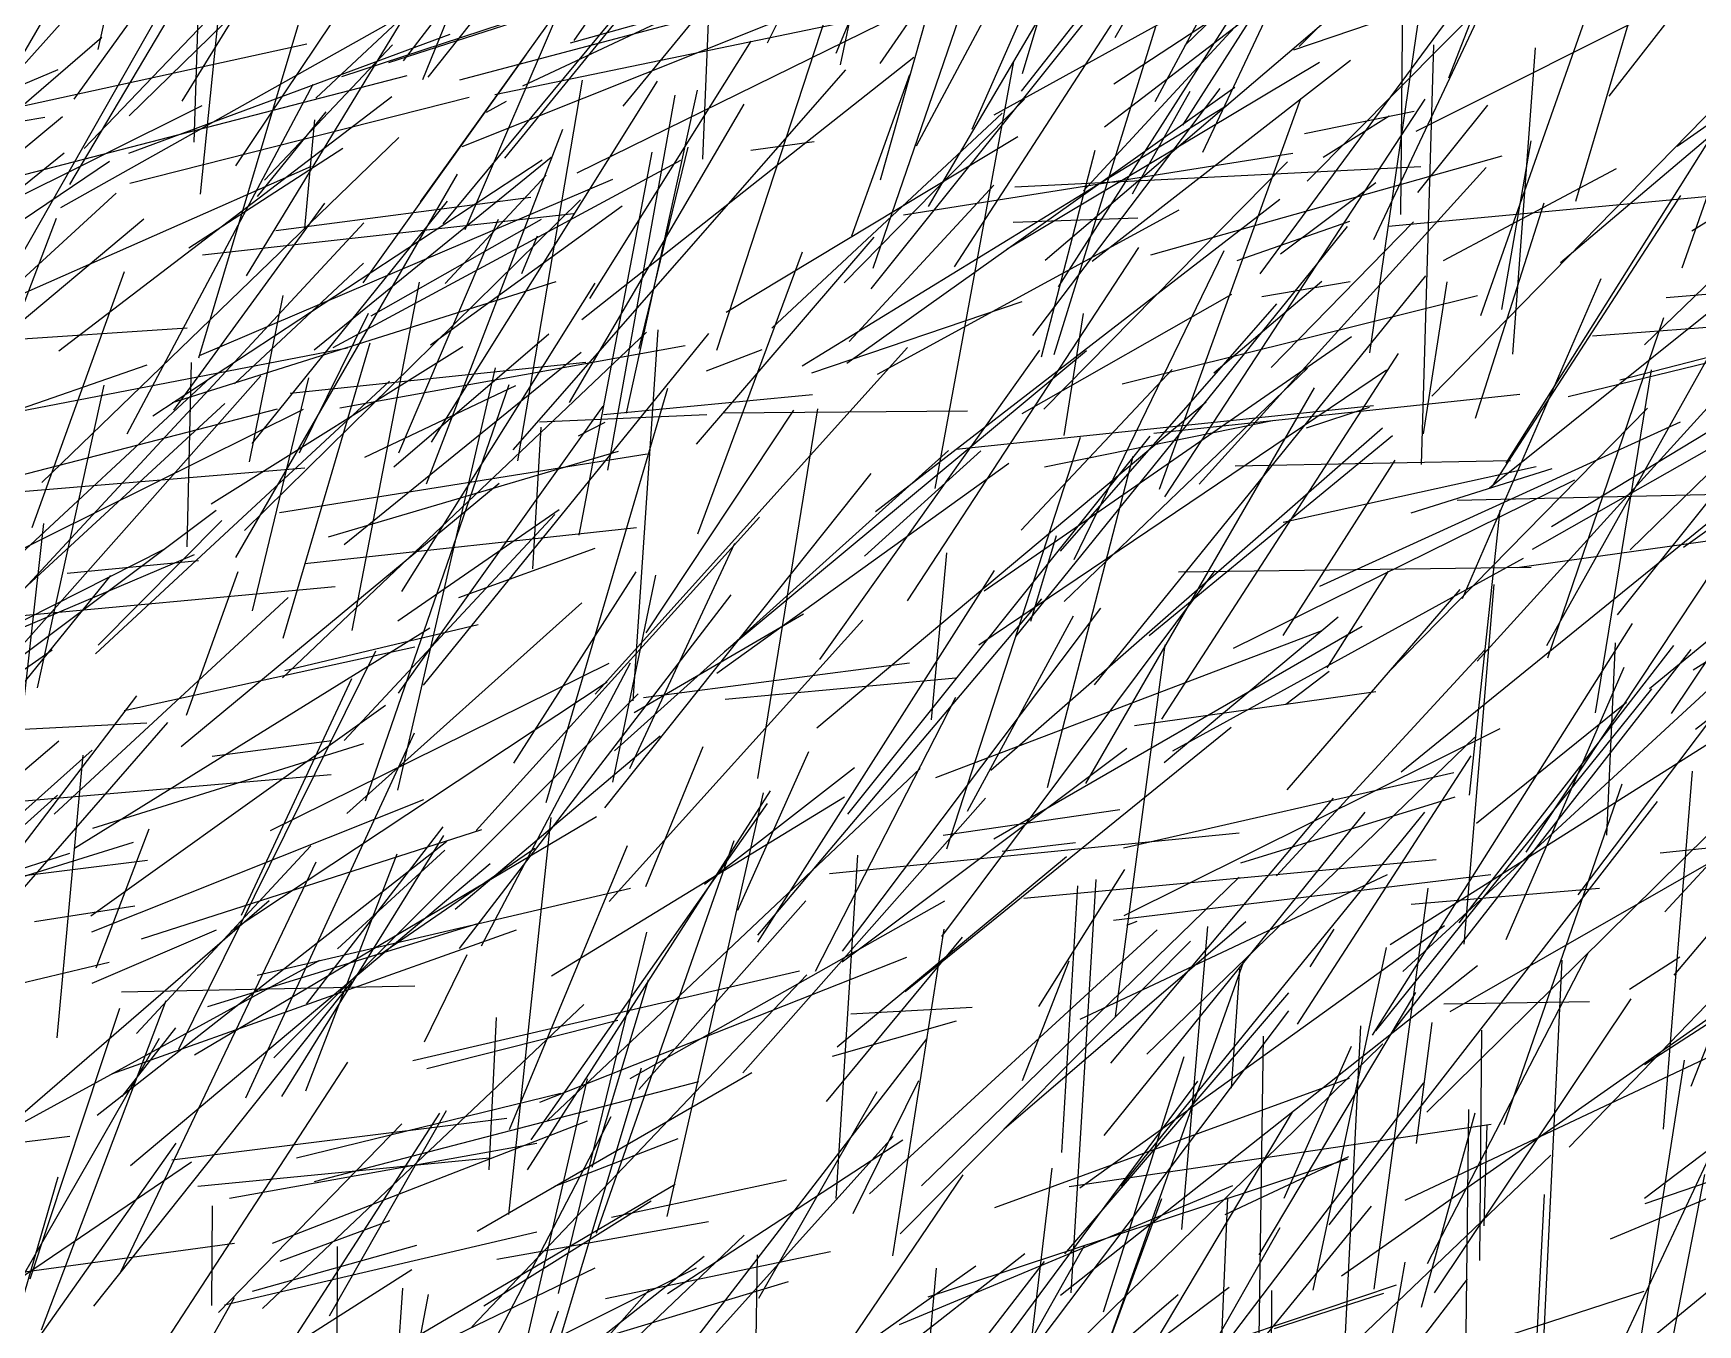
# Model space of a CAD drawing. Header units: metres. Extents: x 0 to 1019, y 0 to 619.
# Drawn here: x 592.2 to 669.5, y 119.4 to 179.4 of the extents above; entities that cross this region are included whole.
import ezdxf

# ---------------------------------------------------------------- set-up
doc = ezdxf.new("R2010")
doc.units = ezdxf.units.M

msp = doc.modelspace()

# ---------------------------------------------------------------- linework, layer by layer
at = {"color": 185}
for p, q in [((645.679, 178.836), (665.669, 198.266)), ((619.092, 144.62), (621.086, 154.241)), ((632.454, 103.686), (634.137, 122.044))]:
    msp.add_line(p, q, dxfattribs=at)
at = {"color": 210}
for p, q in [((650.985, 178.799), (668.936, 196.671)), ((579.192, 173.254), (592.695, 175.517)), ((638.126, 130.773), (640.299, 136.322))]:
    msp.add_line(p, q, dxfattribs=at)
at = {"color": 209}
for p, q in [((617.288, 179.066), (628.961, 195.875)), ((639.011, 164.384), (641.5, 173.972)), ((639.293, 144.381), (643.267, 159.773)), ((574.072, 135.008), (593.865, 141.327)), ((605.923, 119.828), (611.361, 129.377))]:
    msp.add_line(p, q, dxfattribs=at)
at = {"color": 198}
for p, q in [((642.44, 179.213), (651.989, 195.997)), ((603.176, 142.385), (618.923, 150.154))]:
    msp.add_line(p, q, dxfattribs=at)
at = {"color": 67}
for p, q in [((594.065, 176.349), (607.428, 194.964)), ((588.079, 175.253), (604.877, 178.918)), ((642.856, 138.428), (660.328, 147.116)), ((616.063, 128.904), (633.376, 145.265))]:
    msp.add_line(p, q, dxfattribs=at)
at = {"color": 64}
for p, q in [((596.613, 175.572), (615.367, 193.894)), ((632.601, 170.979), (650.686, 173.835)), ((601.576, 155.055), (611.879, 172.868)), ((667.03, 164.938), (674.525, 172.177)), ((661.834, 155.452), (672.666, 161.598)), ((629.025, 129.784), (635.348, 137.426))]:
    msp.add_line(p, q, dxfattribs=at)
at = {"color": 239}
for p, q in [((631.51, 178.007), (642.648, 194.115)), ((642.381, 177.067), (656.235, 186.182))]:
    msp.add_line(p, q, dxfattribs=at)
at = {"color": 192}
for p, q in [((595.169, 178.661), (598.441, 193.205)), ((612.23, 170.294), (619.578, 187.392)), ((604.398, 127.178), (616.675, 130.172))]:
    msp.add_line(p, q, dxfattribs=at)
at = {"color": 61}
for p, q in [((610.518, 177.368), (622.948, 193.073)), ((596.253, 134.887), (609.886, 135.159)), ((665.006, 116.459), (673.338, 134.237))]:
    msp.add_line(p, q, dxfattribs=at)
at = {"color": 120}
for p, q in [((626.279, 178.964), (633.426, 193.323)), ((599.285, 147.73), (601.686, 154.414)), ((654.47, 121.078), (656.981, 139.707))]:
    msp.add_line(p, q, dxfattribs=at)
at = {"color": 127}
for p, q in [((633.208, 174.185), (643.204, 192.858)), ((659.426, 166.296), (664.926, 181.92)), ((647.02, 163.629), (652.04, 167.897))]:
    msp.add_line(p, q, dxfattribs=at)
at = {"color": 143}
for p, q in [((629.673, 177.944), (632.72, 192.314)), ((611.983, 177.253), (631.767, 182.485)), ((581.397, 136.518), (595.761, 154.222))]:
    msp.add_line(p, q, dxfattribs=at)
at = {"color": 250}
for p, q in [((651.36, 172.543), (671.053, 192.385)), ((602.209, 159.5), (603.773, 167.232))]:
    msp.add_line(p, q, dxfattribs=at)
at = {"color": 140}
for p, q in [((633.763, 171.37), (645.44, 191.203)), ((623.278, 173.568), (623.863, 188.014))]:
    msp.add_line(p, q, dxfattribs=at)
at = {"color": 200}
msp.add_line((635.787, 174.96), (643.201, 191.781), dxfattribs=at)
at = {"color": 14}
for p, q in [((657.943, 177.343), (663.296, 191.065)), ((616.245, 135.635), (629.863, 143.937)), ((597.193, 137.345), (613.007, 142.42))]:
    msp.add_line(p, q, dxfattribs=at)
at = {"color": 166}
for p, q in [((593.852, 172.391), (604.306, 189.959)), ((638.518, 152.097), (639.712, 156.077)), ((594.833, 138.416), (608.521, 148.203))]:
    msp.add_line(p, q, dxfattribs=at)
at = {"color": 228}
for p, q in [((609.369, 178.127), (617.637, 188.952)), ((610.621, 164.935), (619.528, 171.388))]:
    msp.add_line(p, q, dxfattribs=at)
at = {"color": 224}
for p, q in [((614.079, 173.61), (626.683, 189.085)), ((605.293, 176.395), (616.958, 187.325)), ((639.889, 155.351), (649.949, 166.842)), ((608.878, 114.42), (609.34, 121.116))]:
    msp.add_line(p, q, dxfattribs=at)
at = {"color": 174}
msp.add_line((638.077, 176.719), (647.85, 189.12), dxfattribs=at)
at = {"color": 126}
for p, q in [((663.844, 171.607), (669.078, 189.287)), ((580.686, 135.816), (593.354, 146.537)), ((583.443, 116.108), (599.507, 126.984)), ((647.062, 111.295), (647.674, 125.32))]:
    msp.add_line(p, q, dxfattribs=at)
at = {"color": 158}
for p, q in [((594.53, 174.051), (608.291, 188.448)), ((601.569, 173.247), (611.692, 188.334))]:
    msp.add_line(p, q, dxfattribs=at)
at = {"color": 240}
for p, q in [((599.08, 176.251), (606.369, 188.105)), ((604.524, 159.92), (607.741, 166.412)), ((655.351, 133.059), (669.212, 150.785)), ((592.211, 138.154), (596.872, 138.884)), ((634.594, 114.982), (646.285, 130.743)), ((636.845, 124.869), (653.32, 130.879))]:
    msp.add_line(p, q, dxfattribs=at)
at = {"color": 201}
for p, q in [((599.927, 171.935), (601.632, 188.643)), ((657.702, 168.851), (665.729, 173.123)), ((641.478, 149.145), (656.879, 168.148)), ((649.246, 167.18), (653.353, 167.885)), ((615.368, 154.53), (615.769, 161.12))]:
    msp.add_line(p, q, dxfattribs=at)
at = {"color": 47}
for p, q in [((631.528, 172.601), (636.022, 188.435)), ((636.805, 141.998), (653.912, 151.865)), ((603.341, 131.819), (620.276, 148.734)), ((614.288, 128.496), (619.769, 141.686))]:
    msp.add_line(p, q, dxfattribs=at)
at = {"color": 48}
msp.add_line((649.174, 168.228), (663.789, 188.031), dxfattribs=at)
at = {"color": 1}
for p, q in [((631.097, 167.536), (647.047, 187.496)), ((606.099, 164.812), (622.249, 173.509)), ((630.021, 143.132), (644.065, 160.7)), ((610.455, 131.321), (619.324, 133.571))]:
    msp.add_line(p, q, dxfattribs=at)
at = {"color": 222}
for p, q in [((644.288, 176.244), (650.359, 187.476)), ((593.35, 164.659), (608.816, 176.476)), ((605.871, 156.021), (619.359, 160.003))]:
    msp.add_line(p, q, dxfattribs=at)
at = {"color": 216}
for p, q in [((665.398, 176.482), (674.018, 187.571)), ((600.017, 169.121), (617.267, 171.033)), ((619.171, 146.077), (634.69, 160.027)), ((609.1, 152.112), (616.602, 157.283)), ((668.421, 135.657), (684.649, 154.941)), ((658.003, 133.976), (674.885, 143.651)), ((629.472, 125.289), (630.472, 141.236))]:
    msp.add_line(p, q, dxfattribs=at)
at = {"color": 225}
msp.add_line((610.26, 177.26), (614.217, 187.04), dxfattribs=at)
at = {"color": 27}
for p, q in [((602.066, 168.141), (612.881, 185.898)), ((637.827, 151.384), (653.241, 170.441)), ((615.99, 143.672), (621.65, 162.93)), ((621.618, 124.448), (626.09, 144.129)), ((639.896, 120.796), (659.274, 136.102))]:
    msp.add_line(p, q, dxfattribs=at)
at = {"color": 15}
for p, q in [((639.796, 167.629), (651.694, 186.232)), ((627.888, 163.963), (647.645, 176.069))]:
    msp.add_line(p, q, dxfattribs=at)
at = {"color": 150}
for p, q in [((654.46, 169.828), (661.919, 185.654)), ((661.122, 154.59), (672.001, 156.118)), ((594.071, 141.565), (610.593, 151.793)), ((634.098, 144.844), (652.06, 151.675))]:
    msp.add_line(p, q, dxfattribs=at)
at = {"color": 197}
msp.add_line((589.659, 165.677), (601.015, 185.621), dxfattribs=at)
at = {"color": 139}
for p, q in [((646.515, 173.891), (651.738, 184.984)), ((585.999, 171.574), (594.341, 180.871))]:
    msp.add_line(p, q, dxfattribs=at)
at = {"color": 179}
for p, q in [((608.681, 178.053), (627.932, 184.252)), ((615.127, 126.616), (626.418, 144.225)), ((631.02, 125.501), (644.384, 137.77)), ((656.946, 122.26), (664.436, 136.711))]:
    msp.add_line(p, q, dxfattribs=at)
at = {"color": 63}
for p, q in [((611.202, 170.559), (622.918, 184.684)), ((664.758, 147.845), (667.367, 163.778)), ((623.933, 149.686), (637.494, 159.444)), ((660.515, 128.719), (665.996, 144.539)), ((610.199, 116.303), (627.259, 121.423))]:
    msp.add_line(p, q, dxfattribs=at)
at = {"color": 242}
for p, q in [((638.133, 177.535), (640.13, 184.26)), ((665.775, 152.394), (679.709, 169.809)), ((640.533, 154.965), (647.506, 169.323)), ((640.248, 107.677), (654.353, 124.933))]:
    msp.add_line(p, q, dxfattribs=at)
at = {"color": 75}
for p, q in [((639.18, 168.863), (657.205, 184.242)), ((640.872, 116.991), (645.36, 120.825))]:
    msp.add_line(p, q, dxfattribs=at)
at = {"color": 70}
msp.add_line((650.734, 178.64), (668.978, 184.839), dxfattribs=at)
at = {"color": 168}
for p, q in [((610.153, 171.576), (618.678, 183.453)), ((660.399, 166.572), (661.776, 174.409)), ((632.444, 123.649), (645.933, 137.239))]:
    msp.add_line(p, q, dxfattribs=at)
at = {"color": 86}
for p, q in [((619.574, 176.021), (625.591, 183.356)), ((599.657, 131.964), (618.331, 143.033)), ((652.958, 121.696), (672.655, 135.516))]:
    msp.add_line(p, q, dxfattribs=at)
at = {"color": 208}
for p, q in [((668.555, 174.169), (682.136, 183.701)), ((642.759, 163.129), (659.274, 167.225)), ((602.812, 120.173), (617.737, 134.294))]:
    msp.add_line(p, q, dxfattribs=at)
at = {"color": 137}
for p, q in [((617.124, 178.97), (631.008, 182.84)), ((638.199, 139.23), (657.356, 141.035)), ((605.732, 108.722), (623.33, 122.606))]:
    msp.add_line(p, q, dxfattribs=at)
at = {"color": 94}
for p, q in [((629.478, 178.49), (631.341, 182.938)), ((658.9, 144.023), (660.325, 157.259)), ((651.492, 136.039), (652.61, 137.801))]:
    msp.add_line(p, q, dxfattribs=at)
at = {"color": 97}
for p, q in [((636.817, 175.628), (649.706, 182.723)), ((611.766, 138.723), (621.299, 146.771)), ((629.296, 131.901), (635.063, 133.531))]:
    msp.add_line(p, q, dxfattribs=at)
at = {"color": 243}
for p, q in [((641.945, 175.056), (652.481, 183.137)), ((639.963, 127.428), (640.699, 139.811)), ((633.742, 120.719), (653.245, 127.121))]:
    msp.add_line(p, q, dxfattribs=at)
at = {"color": 104}
for p, q in [((654.278, 164.569), (656.929, 182.727)), ((628.571, 147.144), (646.663, 162.287)), ((643.408, 113.054), (656.779, 130.655))]:
    msp.add_line(p, q, dxfattribs=at)
at = {"color": 121}
for p, q in [((599.643, 174.358), (599.876, 181.805)), ((651.236, 174.755), (656.326, 175.787))]:
    msp.add_line(p, q, dxfattribs=at)
at = {"color": 233}
for p, q in [((599.856, 164.34), (605.229, 182.334)), ((602.901, 172.587), (608.854, 178.865)), ((652.29, 149.937), (655.141, 154.424)), ((654.396, 132.865), (666.479, 152))]:
    msp.add_line(p, q, dxfattribs=at)
at = {"color": 193}
for p, q in [((623.928, 164.682), (629.607, 182.079)), ((645.584, 175.136), (649.487, 181.251)), ((578.583, 164.816), (595.352, 179.223)), ((618.856, 159.111), (621.984, 176.539)), ((602.348, 152.583), (604.972, 163.403)), ((594.889, 135.283), (600.681, 137.767))]:
    msp.add_line(p, q, dxfattribs=at)
at = {"color": 18}
for p, q in [((631.19, 168.497), (635.85, 182.077)), ((662.718, 156.501), (681.297, 167.735)), ((623.451, 163.725), (626.035, 164.716)), ((596.379, 147.945), (609.894, 150.913)), ((595.089, 136.004), (597.545, 142.462))]:
    msp.add_line(p, q, dxfattribs=at)
at = {"color": 32}
for p, q in [((617.429, 172.926), (634.184, 181.148)), ((656.196, 157.135), (662.739, 159.189)), ((589.59, 121.592), (601.509, 123.212)), ((653.046, 106.036), (655.921, 122.326))]:
    msp.add_line(p, q, dxfattribs=at)
at = {"color": 92}
for p, q in [((634.967, 168.564), (643.414, 181.592)), ((655.136, 170.447), (673.619, 172.177)), ((592.105, 156.445), (596.393, 168.35)), ((636.662, 145.175), (654.864, 161.076)), ((639.157, 159.264), (649.823, 161.443)), ((658.653, 137.099), (660.051, 153.801)), ((606.298, 136.882), (611.283, 141.466)), ((666.381, 115.631), (668.899, 131.713))]:
    msp.add_line(p, q, dxfattribs=at)
at = {"color": 203}
msp.add_line((655.707, 170.988), (655.81, 181.367), dxfattribs=at)
at = {"color": 68}
msp.add_line((656.429, 174.86), (669.168, 181.248), dxfattribs=at)
at = {"color": 218}
for p, q in [((583.329, 164.115), (592.841, 180.412)), ((599.877, 164.44), (619.096, 172.634)), ((619.033, 124.414), (627.168, 126.157)), ((602.344, 120.975), (609.988, 123.111))]:
    msp.add_line(p, q, dxfattribs=at)
at = {"color": 87}
for p, q in [((606.504, 177.396), (615.861, 180.463)), ((658.427, 138.093), (668.396, 150.979)), ((667.043, 131.514), (685.495, 143.475)), ((647.839, 130.412), (648.228, 135.947))]:
    msp.add_line(p, q, dxfattribs=at)
at = {"color": 195}
for p, q in [((612.092, 174.157), (629.105, 180.938)), ((638.11, 161.755), (647.851, 167.287))]:
    msp.add_line(p, q, dxfattribs=at)
at = {"color": 226}
msp.add_line((640.966, 172.097), (648.93, 180.693), dxfattribs=at)
at = {"color": 52}
for p, q in [((593.439, 171.31), (608.558, 179.802)), ((605.209, 164.71), (616.219, 173.647))]:
    msp.add_line(p, q, dxfattribs=at)
at = {"color": 23}
for p, q in [((613.612, 176.565), (629.939, 179.934)), ((588.631, 175.746), (593.315, 177.733)), ((587.551, 151.502), (600.397, 163.415)), ((592.356, 149.012), (595.456, 163.061)), ((644.019, 151.429), (655.324, 160.733))]:
    msp.add_line(p, q, dxfattribs=at)
at = {"color": 36}
for p, q in [((614.908, 176.973), (621.853, 180.22)), ((603.766, 151.312), (607.814, 165.023)), ((595.169, 150.993), (600.924, 156.783)), ((618.339, 123.671), (624.729, 141.907))]:
    msp.add_line(p, q, dxfattribs=at)
at = {"color": 109}
for p, q in [((639.605, 164.494), (644.326, 179.725)), ((658.712, 116.191), (658.879, 129.415))]:
    msp.add_line(p, q, dxfattribs=at)
at = {"color": 183}
for p, q in [((657.159, 162.559), (673.966, 179.739)), ((629.751, 136.276), (642.976, 146.208))]:
    msp.add_line(p, q, dxfattribs=at)
at = {"color": 133}
msp.add_line((596.604, 173.844), (611.533, 179.367), dxfattribs=at)
at = {"color": 79}
for p, q in [((618.023, 167.093), (625.524, 179.04)), ((624.488, 111.98), (638.235, 122.738))]:
    msp.add_line(p, q, dxfattribs=at)
at = {"color": 241}
for p, q in [((656.677, 159.379), (657.251, 178.867)), ((592.541, 119.182), (598.338, 134.48))]:
    msp.add_line(p, q, dxfattribs=at)
at = {"color": 113}
for p, q in [((660.92, 164.499), (661.976, 178.73)), ((643.243, 171.955), (645.923, 176.718)), ((596.958, 132.943), (605.062, 141.66)), ((603.717, 130.028), (611.243, 142.15)), ((647.544, 124.543), (653.289, 127.236))]:
    msp.add_line(p, q, dxfattribs=at)
at = {"color": 20}
for p, q in [((607.497, 167.816), (615.071, 178.406)), ((631.294, 157.198), (650.092, 171.696)), ((636.344, 153.512), (653.422, 165.323)), ((605.222, 126.074), (623.086, 130.727))]:
    msp.add_line(p, q, dxfattribs=at)
at = {"color": 84}
for p, q in [((617.649, 166.108), (633.085, 178.299)), ((637.772, 172.282), (656.637, 173.217)), ((603.633, 122.38), (608.727, 124.27))]:
    msp.add_line(p, q, dxfattribs=at)
at = {"color": 142}
msp.add_line((634.073, 158.27), (637.727, 178.094), dxfattribs=at)
at = {"color": 147}
for p, q in [((637.413, 169.402), (651.933, 178.061)), ((590.897, 140.931), (592.644, 156.635))]:
    msp.add_line(p, q, dxfattribs=at)
at = {"color": 138}
for p, q in [((641.372, 168.83), (653.378, 178.162)), ((602.574, 171.822), (605.763, 175.754)), ((649.68, 163.884), (656.294, 170.645)), ((620.031, 148.405), (621.201, 165.628)), ((642.362, 138.21), (659.902, 140.329)), ((645.532, 123.853), (646.738, 137.919))]:
    msp.add_line(p, q, dxfattribs=at)
at = {"color": 181}
msp.add_line((660.614, 159.44), (672.401, 178.195), dxfattribs=at)
at = {"color": 132}
for p, q in [((589.577, 172.287), (609.532, 177.445)), ((617.534, 156.09), (620.917, 173.882)), ((587.403, 151.966), (606.193, 153.719)), ((611.973, 136.891), (624.598, 153.33))]:
    msp.add_line(p, q, dxfattribs=at)
at = {"color": 161}
for p, q in [((610.662, 160.411), (621.17, 177.189)), ((618.269, 148.705), (632.79, 164.81)), ((578.323, 126.273), (593.859, 128.179))]:
    msp.add_line(p, q, dxfattribs=at)
at = {"color": 65}
for p, q in [((614.467, 160.056), (629.922, 177.704)), ((625.836, 144.792), (628.621, 161.972))]:
    msp.add_line(p, q, dxfattribs=at)
at = {"color": 237}
for p, q in [((614.675, 159.543), (617.683, 177.226)), ((596.641, 172.45), (612.411, 176.439)), ((628.718, 150.327), (638.932, 164.685)), ((590.106, 143.615), (605.998, 144.987)), ((640.817, 133.612), (655.089, 140.333))]:
    msp.add_line(p, q, dxfattribs=at)
at = {"color": 33}
msp.add_line((630.2, 169.998), (632.889, 177.491), dxfattribs=at)
at = {"color": 42}
msp.add_line((668.783, 168.517), (672.019, 177.739), dxfattribs=at)
at = {"color": 44}
for p, q in [((596.516, 160.803), (605.171, 177.044)), ((585.525, 138.346), (596.818, 141.829)), ((613.103, 120.301), (620.876, 125.174))]:
    msp.add_line(p, q, dxfattribs=at)
at = {"color": 231}
msp.add_line((619.734, 161.769), (623.023, 176.764), dxfattribs=at)
at = {"color": 85}
for p, q in [((629.967, 164.089), (647.997, 176.899)), ((586.756, 165.144), (605.081, 173.236)), ((603.845, 149.809), (612.83, 151.948)), ((667.979, 138.604), (677.044, 148.397)), ((619.894, 130.866), (634.515, 139.115))]:
    msp.add_line(p, q, dxfattribs=at)
at = {"color": 255}
for p, q in [((638.616, 165.368), (647.31, 176.844)), ((669.243, 170.234), (678.55, 176.022)), ((630.787, 155.124), (636.201, 160.011)), ((604.851, 134.315), (611.214, 142.553)), ((651.645, 121.024), (655.051, 136.944)), ((625.878, 120.655), (631.38, 130.253))]:
    msp.add_line(p, q, dxfattribs=at)
at = {"color": 215}
for p, q in [((644.498, 158.227), (651.065, 176.382)), ((643.823, 117.788), (650.671, 129.291))]:
    msp.add_line(p, q, dxfattribs=at)
at = {"color": 7}
for p, q in [((581.069, 166.64), (600.008, 176.055)), ((667.038, 125.3), (685.223, 139.091))]:
    msp.add_line(p, q, dxfattribs=at)
at = {"color": 170}
msp.add_line((613.227, 175.751), (614.146, 176.255), dxfattribs=at)
at = {"color": 251}
for p, q in [((617.072, 162.251), (625.192, 176.115)), ((584.224, 133.515), (595.681, 136.269)), ((649.848, 119.253), (654.917, 120.895))]:
    msp.add_line(p, q, dxfattribs=at)
at = {"color": 149}
for p, q in [((626.483, 165.708), (637.19, 175.703)), ((609.144, 159.917), (613.772, 170.779)), ((588.194, 157.834), (604.782, 159.22)), ((667.913, 128.511), (669.272, 145.135)), ((594.32, 112.516), (606.781, 131.624))]:
    msp.add_line(p, q, dxfattribs=at)
at = {"color": 59}
for p, q in [((629.841, 167.811), (638.216, 176.353)), ((625.132, 131.127), (636.411, 143.881)), ((657.704, 134.321), (664.476, 134.44))]:
    msp.add_line(p, q, dxfattribs=at)
at = {"color": 108}
for p, q in [((644.739, 157.879), (656.848, 176.345)), ((655.907, 125.203), (671.673, 132.644))]:
    msp.add_line(p, q, dxfattribs=at)
at = {"color": 205}
for p, q in [((656.506, 172.016), (659.758, 176.076)), ((594.931, 142.484), (607.528, 146.417)), ((618.316, 112.774), (633.698, 132.721))]:
    msp.add_line(p, q, dxfattribs=at)
at = {"color": 151}
msp.add_line((582.409, 166.326), (593.52, 175.547), dxfattribs=at)
at = {"color": 40}
msp.add_line((604.785, 170.351), (605.25, 175.391), dxfattribs=at)
at = {"color": 252}
msp.add_line((610.436, 158.486), (616.762, 174.952), dxfattribs=at)
at = {"color": 169}
for p, q in [((652.103, 173.647), (655.167, 175.572)), ((647.932, 150.842), (663.805, 158.662)), ((637.275, 128.519), (648.507, 138.155))]:
    msp.add_line(p, q, dxfattribs=at)
at = {"color": 114}
for p, q in [((592.553, 158.545), (609.14, 174.572)), ((653.071, 117.71), (653.849, 133.299)), ((612.781, 123.761), (625.547, 131.132))]:
    msp.add_line(p, q, dxfattribs=at)
at = {"color": 82}
msp.add_line((599.385, 169.449), (606.547, 174.075), dxfattribs=at)
at = {"color": 221}
for p, q in [((620.32, 164.76), (622.594, 174.111)), ((625.837, 137.524), (639.033, 153.136))]:
    msp.add_line(p, q, dxfattribs=at)
at = {"color": 122}
for p, q in [((624.365, 166.46), (637.907, 174.615)), ((628.505, 135.847), (635.03, 148.578))]:
    msp.add_line(p, q, dxfattribs=at)
at = {"color": 28}
for p, q in [((625.502, 173.984), (628.453, 174.387)), ((644.609, 147.552), (655.603, 164.536)), ((590.642, 128.331), (603.116, 139.123)), ((649.127, 122.671), (656.412, 134.849))]:
    msp.add_line(p, q, dxfattribs=at)
at = {"color": 199}
for p, q in [((663.14, 168.759), (670.065, 174.634)), ((601.971, 156.309), (617.596, 171.678)), ((669.302, 149.844), (681.04, 157.148))]:
    msp.add_line(p, q, dxfattribs=at)
at = {"color": 62}
msp.add_line((576.532, 160.032), (593.592, 173.856), dxfattribs=at)
at = {"color": 171}
for p, q in [((586.019, 166.935), (595.706, 173.473)), ((656.671, 120.238), (659.167, 129.267)), ((601.285, 125.304), (615.563, 127.856))]:
    msp.add_line(p, q, dxfattribs=at)
at = {"color": 78}
msp.add_line((597.719, 161.634), (615.809, 173.533), dxfattribs=at)
at = {"color": 159}
for p, q in [((639.119, 161.951), (650.447, 173.43)), ((652.381, 124.069), (667.641, 143.72)), ((644.417, 113.933), (650.108, 123.936))]:
    msp.add_line(p, q, dxfattribs=at)
at = {"color": 212}
msp.add_line((644.093, 169.119), (660.422, 173.713), dxfattribs=at)
at = {"color": 74}
for p, q in [((611.297, 167.787), (615.99, 172.817)), ((640.072, 160.732), (640.969, 166.397)), ((668.285, 147.819), (677.328, 161.288)), ((602.566, 135.665), (619.919, 139.694))]:
    msp.add_line(p, q, dxfattribs=at)
at = {"color": 10}
for p, q in [((646.344, 158.465), (659.675, 173.172)), ((634.617, 141.523), (640.827, 160.655)), ((644.711, 145.536), (652.793, 152.3))]:
    msp.add_line(p, q, dxfattribs=at)
at = {"color": 103}
for p, q in [((576.062, 153.676), (596.012, 171.986)), ((623.353, 139.881), (630.316, 145.302)), ((610.336, 132.565), (612.324, 136.622))]:
    msp.add_line(p, q, dxfattribs=at)
at = {"color": 155}
for p, q in [((603.428, 170.249), (615.28, 171.792)), ((632.675, 134.893), (647.831, 147.175)), ((601.168, 113.963), (611.049, 129.244))]:
    msp.add_line(p, q, dxfattribs=at)
at = {"color": 56}
msp.add_line((630.082, 165.092), (636.794, 172.358), dxfattribs=at)
at = {"color": 93}
msp.add_line((650.115, 169.166), (654.544, 172.479), dxfattribs=at)
at = {"color": 125}
for p, q in [((659.826, 158.293), (676.911, 171.961)), ((598.69, 161.91), (605.703, 171.517))]:
    msp.add_line(p, q, dxfattribs=at)
at = {"color": 164}
for p, q in [((659.973, 158.367), (668.726, 171.87)), ((632.782, 153.043), (643.532, 169.466)), ((663.537, 127.675), (676.364, 140.967)), ((618.126, 126.742), (620.747, 135.448))]:
    msp.add_line(p, q, dxfattribs=at)
at = {"color": 180}
msp.add_line((602.33, 160.354), (611.412, 171.61), dxfattribs=at)
at = {"color": 2}
msp.add_line((631.386, 163.572), (645.408, 171.204), dxfattribs=at)
at = {"color": 178}
for p, q in [((659.186, 161.532), (662.368, 171.54)), ((595.126, 129.157), (611.371, 141.876)), ((665.453, 123.413), (675.234, 127.501))]:
    msp.add_line(p, q, dxfattribs=at)
at = {"color": 112}
for p, q in [((582.39, 158.323), (597.293, 170.793)), ((660.606, 137.315), (666.092, 149.967))]:
    msp.add_line(p, q, dxfattribs=at)
at = {"color": 189}
msp.add_line((586.83, 154.019), (593.231, 170.818), dxfattribs=at)
at = {"color": 105}
for p, q in [((589.529, 151.262), (607.517, 170.609)), ((648.272, 140.874), (658.241, 143.947))]:
    msp.add_line(p, q, dxfattribs=at)
at = {"color": 19}
msp.add_line((607.867, 166.284), (615.783, 170.78), dxfattribs=at)
at = {"color": 98}
msp.add_line((637.692, 170.637), (643.491, 170.841), dxfattribs=at)
at = {"color": 101}
msp.add_line((648.111, 168.86), (653.348, 170.689), dxfattribs=at)
at = {"color": 54}
for p, q in [((614.861, 168.244), (615.592, 170.003)), ((640.071, 153.012), (651.37, 163.857)), ((646.797, 112.129), (662.688, 127.291))]:
    msp.add_line(p, q, dxfattribs=at)
at = {"color": 246}
for p, q in [((622.982, 160.318), (631.242, 169.944)), ((663.488, 162.535), (672.905, 164.837))]:
    msp.add_line(p, q, dxfattribs=at)
at = {"color": 130}
for p, q in [((601.505, 163.128), (607.5, 168.725)), ((604.096, 162.685), (617.832, 164.127)), ((609.133, 148.76), (618.647, 162.092)), ((593.131, 143.133), (604.002, 153.198)), ((598.925, 132.227), (608.078, 150.721)), ((655.223, 137.088), (674.039, 148.962)), ((620.301, 130.347), (628.062, 139.112))]:
    msp.add_line(p, q, dxfattribs=at)
at = {"color": 58}
for p, q in [((623.042, 156.16), (627.912, 169.26)), ((607.602, 143.755), (614.282, 163.089)), ((650.25, 151.429), (655.453, 159.583)), ((642.451, 133.742), (644.767, 151.003)), ((576.044, 128.612), (593.287, 144.018)), ((629.516, 132.323), (640.177, 141.173)), ((630.257, 124.586), (633.317, 130.766)), ((618.748, 120.633), (629.214, 122.818))]:
    msp.add_line(p, q, dxfattribs=at)
at = {"color": 31}
for p, q in [((662.492, 150.975), (672.593, 169.017)), ((581.989, 129.022), (596.974, 148.627)), ((591.643, 121.613), (598.031, 132.737)), ((590.711, 117.323), (593.319, 126.288)), ((653.613, 114.802), (658.811, 121.537)), ((608.041, 107.922), (610.521, 120.83))]:
    msp.add_line(p, q, dxfattribs=at)
at = {"color": 129}
msp.add_line((668.046, 167.134), (685.717, 168.663), dxfattribs=at)
at = {"color": 148}
for p, q in [((668.841, 155.533), (688.041, 169.373)), ((614.257, 124.535), (616.223, 142.981)), ((608.294, 136.634), (615.46, 141.56)), ((636.401, 115.316), (650.511, 133.999))]:
    msp.add_line(p, q, dxfattribs=at)
at = {"color": 60}
for p, q in [((598.63, 162.263), (616.453, 167.881)), ((585.446, 157.303), (603.506, 161.97)), ((642.241, 131.576), (652.583, 143.879)), ((616.404, 125.852), (622.122, 128.065))]:
    msp.add_line(p, q, dxfattribs=at)
at = {"color": 51}
for p, q in [((606.985, 151.662), (610.102, 167.852)), ((600.419, 157.553), (612.117, 164.861)), ((638.074, 156.327), (645.078, 163.789)), ((583.632, 130.428), (598.406, 147.399)), ((613.254, 118.005), (619.021, 129.094))]:
    msp.add_line(p, q, dxfattribs=at)
at = {"color": 110}
for p, q in [((656.763, 160.803), (657.86, 167.865)), ((620.643, 151.556), (627.511, 161.905))]:
    msp.add_line(p, q, dxfattribs=at)
at = {"color": 12}
msp.add_line((658.576, 153.15), (665.015, 168.02), dxfattribs=at)
at = {"color": 91}
for p, q in [((609.293, 153.48), (618.276, 167.806)), ((630.152, 133.857), (635.794, 134.169)), ((585.939, 109.65), (598.801, 127.855))]:
    msp.add_line(p, q, dxfattribs=at)
at = {"color": 214}
for p, q in [((628.337, 163.643), (638.119, 166.949)), ((640.099, 122.708), (650.503, 134.831))]:
    msp.add_line(p, q, dxfattribs=at)
at = {"color": 30}
msp.add_line((659.262, 150.25), (673.965, 166.412), dxfattribs=at)
at = {"color": 196}
for p, q in [((664.623, 165.362), (681.434, 166.61)), ((596.683, 126.812), (613.389, 140.848))]:
    msp.add_line(p, q, dxfattribs=at)
at = {"color": 175}
for p, q in [((666.368, 155.413), (677.634, 166.417)), ((609.793, 131.699), (627.766, 135.861)), ((640.296, 125.841), (659.905, 128.74)), ((609.449, 100.304), (616.571, 120.071))]:
    msp.add_line(p, q, dxfattribs=at)
at = {"color": 230}
msp.add_line((585.82, 164.818), (599.312, 165.724), dxfattribs=at)
at = {"color": 135}
for p, q in [((662.543, 150.396), (667.937, 166.2)), ((610.294, 149.125), (623.553, 165.465)), ((583.232, 139.239), (597.465, 141.004)), ((657.279, 120.904), (666.41, 134.556))]:
    msp.add_line(p, q, dxfattribs=at)
at = {"color": 136}
for p, q in [((589.73, 161.505), (606.769, 164.797)), ((603.276, 123.205), (617.919, 128.886))]:
    msp.add_line(p, q, dxfattribs=at)
at = {"color": 72}
for p, q in [((603.737, 149.466), (620.658, 165.526)), ((659.583, 124.009), (659.728, 128.702))]:
    msp.add_line(p, q, dxfattribs=at)
at = {"color": 124}
for p, q in [((606.408, 162.011), (622.46, 164.904)), ((650.244, 156.704), (662.006, 159.293))]:
    msp.add_line(p, q, dxfattribs=at)
at = {"color": 3}
for p, q in [((608.912, 159.273), (616.122, 165.454)), ((649.052, 113.287), (649.329, 132.82))]:
    msp.add_line(p, q, dxfattribs=at)
at = {"color": 106}
for p, q in [((665.889, 163.304), (673.354, 165.23)), ((588.491, 153.899), (604.724, 161.955))]:
    msp.add_line(p, q, dxfattribs=at)
at = {"color": 29}
msp.add_line((582.622, 158.868), (597.452, 164.011), dxfattribs=at)
at = {"color": 182}
for p, q in [((599.312, 155.558), (599.51, 164.119)), ((614.499, 145.503), (620.176, 154.396))]:
    msp.add_line(p, q, dxfattribs=at)
at = {"color": 131}
for p, q in [((606.609, 155.668), (617.626, 164.592)), ((600.476, 145.839), (606.039, 146.564)), ((633.44, 125.868), (648.207, 140.207)), ((632.106, 122.622), (634.492, 137.801))]:
    msp.add_line(p, q, dxfattribs=at)
at = {"color": 76}
for p, q in [((624.286, 150.691), (641.1, 164.678)), ((624.312, 148.473), (635.039, 149.472)), ((656.928, 129.288), (675.39, 147.531)), ((615.705, 129.754), (632.756, 136.499))]:
    msp.add_line(p, q, dxfattribs=at)
at = {"color": 22}
for p, q in [((585.378, 143.92), (602.73, 163.494)), ((634.388, 137.462), (647.09, 154.452)), ((667.071, 125.054), (684.729, 131.109))]:
    msp.add_line(p, q, dxfattribs=at)
at = {"color": 162}
for p, q in [((595.054, 150.587), (608.718, 163.253)), ((659.384, 122.401), (659.483, 133.097))]:
    msp.add_line(p, q, dxfattribs=at)
at = {"color": 66}
msp.add_line((609.104, 144.256), (613.645, 163.863), dxfattribs=at)
at = {"color": 191}
for p, q in [((636.108, 150.996), (655.04, 163.781)), ((645.122, 146.081), (661.414, 155.023))]:
    msp.add_line(p, q, dxfattribs=at)
at = {"color": 217}
for p, q in [((607.566, 159.727), (614.584, 163.055)), ((582.531, 145.159), (601.062, 162.21)), ((574.792, 138.061), (593.04, 150.777))]:
    msp.add_line(p, q, dxfattribs=at)
at = {"color": 172}
msp.add_line((618.652, 161.702), (628.365, 162.638), dxfattribs=at)
at = {"color": 73}
for p, q in [((641.073, 144.555), (651.698, 162.941)), ((604.827, 130.289), (609.075, 141.298))]:
    msp.add_line(p, q, dxfattribs=at)
at = {"color": 213}
msp.add_line((644.23, 160.828), (661.243, 162.646), dxfattribs=at)
at = {"color": 89}
msp.add_line((615.683, 161.368), (623.464, 161.708), dxfattribs=at)
at = {"color": 41}
for p, q in [((624.241, 161.778), (635.576, 161.878)), ((593.736, 154.334), (599.836, 154.913)), ((637.188, 141.415), (640.589, 141.82))]:
    msp.add_line(p, q, dxfattribs=at)
at = {"color": 38}
msp.add_line((635.044, 160.095), (654.446, 162.126), dxfattribs=at)
at = {"color": 206}
for p, q in [((651.329, 161.08), (654.264, 162.044)), ((654.549, 133.079), (667.384, 148.959))]:
    msp.add_line(p, q, dxfattribs=at)
at = {"color": 160}
for p, q in [((655.089, 149.685), (667.183, 161.997)), ((640.799, 125.786), (657.739, 137.966)), ((667.752, 115.72), (669.833, 126.393))]:
    msp.add_line(p, q, dxfattribs=at)
at = {"color": 128}
for p, q in [((617.49, 160.708), (618.735, 161.348)), ((620.518, 148.557), (632.884, 150.17))]:
    msp.add_line(p, q, dxfattribs=at)
at = {"color": 154}
msp.add_line((651.954, 153.728), (668.705, 161.366), dxfattribs=at)
at = {"color": 176}
for p, q in [((603.606, 157.146), (620.683, 159.873)), ((619.888, 145.263), (624.769, 155.723)), ((642.714, 125.851), (656.821, 143.236)), ((585.52, 125.449), (605.474, 136.349))]:
    msp.add_line(p, q, dxfattribs=at)
at = {"color": 45}
for p, q in [((648.01, 159.319), (660.814, 159.565)), ((602.031, 129.956), (609.882, 146.922))]:
    msp.add_line(p, q, dxfattribs=at)
at = {"color": 141}
for p, q in [((661.535, 141.374), (673.492, 159.422)), ((606.729, 143.174), (617.652, 152.961)), ((600.772, 119.987), (609.292, 128.756))]:
    msp.add_line(p, q, dxfattribs=at)
at = {"color": 238}
msp.add_line((667.273, 148.973), (680.755, 160.113), dxfattribs=at)
at = {"color": 144}
msp.add_line((618.723, 143.439), (631.098, 158.956), dxfattribs=at)
at = {"color": 6}
msp.add_line((599.025, 146.287), (613.808, 158.508), dxfattribs=at)
at = {"color": 77}
msp.add_line((658.328, 157.716), (671.305, 158.012), dxfattribs=at)
at = {"color": 100}
for p, q in [((585.136, 145.632), (600.663, 157.258)), ((665.282, 142.156), (665.685, 151.091))]:
    msp.add_line(p, q, dxfattribs=at)
at = {"color": 194}
msp.add_line((606.613, 146.56), (616.39, 157.055), dxfattribs=at)
at = {"color": 16}
for p, q in [((604.773, 154.775), (620.193, 156.451)), ((637.767, 112.097), (639.512, 126.696))]:
    msp.add_line(p, q, dxfattribs=at)
at = {"color": 244}
for p, q in [((612.737, 142.378), (625.905, 156.935)), ((645.387, 154.391), (661.764, 154.609)), ((596.69, 113.67), (609.748, 121.993))]:
    msp.add_line(p, q, dxfattribs=at)
at = {"color": 25}
for p, q in [((655.731, 145.106), (670.208, 156.856)), ((593.264, 132.754), (594.481, 145.879)), ((615.988, 116.607), (620.431, 131.36))]:
    msp.add_line(p, q, dxfattribs=at)
at = {"color": 17}
for p, q in [((611.935, 153.194), (618.269, 155.492)), ((603.463, 115.059), (621.991, 125.953))]:
    msp.add_line(p, q, dxfattribs=at)
at = {"color": 219}
msp.add_line((581.99, 147.215), (598.236, 155.45), dxfattribs=at)
at = {"color": 134}
msp.add_line((585.098, 149.029), (599.659, 155.203), dxfattribs=at)
at = {"color": 156}
for p, q in [((633.896, 147.521), (634.62, 155.269)), ((641.894, 120.024), (645.643, 131.876)), ((622.382, 112.565), (635.962, 122.163))]:
    msp.add_line(p, q, dxfattribs=at)
at = {"color": 46}
for p, q in [((625.825, 137.186), (636.822, 154.457)), ((641.926, 128.216), (654.061, 143.235)), ((618.581, 113.147), (632.118, 128.162))]:
    msp.add_line(p, q, dxfattribs=at)
at = {"color": 188}
for p, q in [((650.434, 144.262), (658.47, 153.574)), ((662.377, 119.05), (663.208, 136.36))]:
    msp.add_line(p, q, dxfattribs=at)
at = {"color": 163}
msp.add_line((663.961, 139.39), (674.904, 153.876), dxfattribs=at)
at = {"color": 96}
msp.add_line((669.408, 147.083), (678.129, 153.911), dxfattribs=at)
at = {"color": 227}
for p, q in [((620.076, 147.865), (627.955, 152.447)), ((664.147, 116.173), (671.533, 122.252))]:
    msp.add_line(p, q, dxfattribs=at)
at = {"color": 26}
msp.add_line((629.772, 136.771), (641.771, 152.71), dxfattribs=at)
at = {"color": 99}
for p, q in [((618.92, 139.074), (630.713, 152.154)), ((613.709, 122.462), (623.533, 124.223))]:
    msp.add_line(p, q, dxfattribs=at)
at = {"color": 57}
for p, q in [((635.574, 143.27), (640.5, 152.348)), ((594.882, 137.667), (610.312, 143.811))]:
    msp.add_line(p, q, dxfattribs=at)
at = {"color": 186}
for p, q in [((655.811, 135.836), (672.462, 151.192)), ((601.837, 138.447), (606.956, 149.437)), ((598.596, 127.089), (614.171, 129.018))]:
    msp.add_line(p, q, dxfattribs=at)
at = {"color": 21}
for p, q in [((612.992, 137.027), (619.916, 150.167)), ((610.933, 118.518), (618.268, 122.064))]:
    msp.add_line(p, q, dxfattribs=at)
at = {"color": 232}
for p, q in [((649.937, 140.274), (659.617, 150.774)), ((587.609, 146.888), (597.44, 147.372))]:
    msp.add_line(p, q, dxfattribs=at)
at = {"color": 102}
msp.add_line((650.368, 148.249), (652.389, 149.785), dxfattribs=at)
at = {"color": 253}
msp.add_line((601.348, 137.717), (618.824, 149.28), dxfattribs=at)
at = {"color": 249}
for p, q in [((643.337, 147.258), (654.547, 148.838)), ((656.436, 127.843), (657.165, 133.456))]:
    msp.add_line(p, q, dxfattribs=at)
at = {"color": 187}
msp.add_line((659.231, 142.72), (666.192, 148.343), dxfattribs=at)
at = {"color": 90}
for p, q in [((620.633, 139.779), (623.296, 146.273)), ((635.732, 113.73), (654.878, 132.467))]:
    msp.add_line(p, q, dxfattribs=at)
at = {"color": 117}
for p, q in [((643.901, 131.989), (659.146, 146.72)), ((638.892, 134.208), (642.879, 140.564))]:
    msp.add_line(p, q, dxfattribs=at)
at = {"color": 173}
msp.add_line((669.199, 130.51), (675.479, 146.43), dxfattribs=at)
at = {"color": 88}
msp.add_line((580.84, 133.57), (594.899, 146.116), dxfattribs=at)
at = {"color": 223}
msp.add_line((624.901, 138.673), (628.203, 146.054), dxfattribs=at)
at = {"color": 220}
msp.add_line((650.903, 133.382), (658.987, 145.854), dxfattribs=at)
at = {"color": 152}
for p, q in [((642.821, 141.578), (658.176, 145.076)), ((640.391, 120.91), (641.558, 140.102)), ((612.538, 119.324), (628.107, 135.67))]:
    msp.add_line(p, q, dxfattribs=at)
at = {"color": 234}
for p, q in [((615.297, 128.014), (626.28, 143.636)), ((650.285, 125.302), (653.425, 132.368))]:
    msp.add_line(p, q, dxfattribs=at)
at = {"color": 24}
msp.add_line((634.449, 142.167), (642.658, 143.351), dxfattribs=at)
at = {"color": 202}
for p, q in [((629.167, 140.385), (648.195, 142.263)), ((641.944, 118.058), (648.398, 136.269))]:
    msp.add_line(p, q, dxfattribs=at)
at = {"color": 55}
msp.add_line((667.758, 141.349), (676.974, 142.267), dxfattribs=at)
at = {"color": 35}
for p, q in [((596.225, 121.88), (605.307, 140.922)), ((621.638, 120.879), (632.574, 128.007))]:
    msp.add_line(p, q, dxfattribs=at)
at = {"color": 107}
msp.add_line((656.193, 138.953), (664.939, 139.696), dxfattribs=at)
at = {"color": 245}
for p, q in [((595.804, 131.083), (614.617, 137.76)), ((649.66, 112.461), (649.72, 121.015))]:
    msp.add_line(p, q, dxfattribs=at)
at = {"color": 9}
msp.add_line((600.264, 134.202), (612.823, 138.066), dxfattribs=at)
at = {"color": 123}
msp.add_line((642.975, 137.983), (643.459, 138.166), dxfattribs=at)
at = {"color": 145}
msp.add_line((616.564, 120.866), (620.679, 137.658), dxfattribs=at)
at = {"color": 81}
msp.add_line((666.342, 135.009), (668.682, 136.516), dxfattribs=at)
at = {"color": 95}
for p, q in [((594.978, 120.286), (606.974, 135.364)), ((632.416, 119.426), (647.902, 125.885)), ((641.043, 116.419), (655.506, 121.282)), ((652.096, 116.145), (667.017, 120.981))]:
    msp.add_line(p, q, dxfattribs=at)
at = {"color": 184}
for p, q in [((592.011, 121.561), (596.187, 134.127)), ((600.464, 120.317), (600.489, 124.948))]:
    msp.add_line(p, q, dxfattribs=at)
at = {"color": 207}
msp.add_line((596.293, 130.024), (598.779, 133.206), dxfattribs=at)
at = {"color": 39}
for p, q in [((613.341, 126.622), (613.685, 133.694)), ((603.437, 112.316), (622.98, 122.069))]:
    msp.add_line(p, q, dxfattribs=at)
at = {"color": 119}
msp.add_line((614.043, 114.145), (617.908, 130.839), dxfattribs=at)
at = {"color": 37}
msp.add_line((599.805, 125.854), (613.365, 127.179), dxfattribs=at)
at = {"color": 146}
for p, q in [((623.998, 109.62), (635.367, 126.384)), ((601.048, 120.344), (615.554, 123.741))]:
    msp.add_line(p, q, dxfattribs=at)
at = {"color": 80}
msp.add_line((661.492, 108.604), (662.389, 125.468), dxfattribs=at)
at = {"color": 11}
msp.add_line((642.11, 118.497), (644.612, 125.278), dxfattribs=at)
at = {"color": 247}
msp.add_line((606.271, 106.715), (606.295, 123.051), dxfattribs=at)
at = {"color": 13}
msp.add_line((620.257, 118.868), (625.199, 123.587), dxfattribs=at)
at = {"color": 71}
msp.add_line((636.492, 115.101), (641.017, 123.095), dxfattribs=at)
at = {"color": 118}
msp.add_line((625.524, 103.432), (625.813, 122.672), dxfattribs=at)
at = {"color": 165}
msp.add_line((627.835, 107.788), (639.159, 122.352), dxfattribs=at)
at = {"color": 111}
msp.add_line((596.472, 111.749), (601.504, 120.69), dxfattribs=at)
at = {"color": 115}
msp.add_line((609.943, 108.796), (620.799, 121.057), dxfattribs=at)
at = {"color": 167}
msp.add_line((640.56, 115.779), (647.739, 121.164), dxfattribs=at)

doc.saveas('drawing.dxf')
